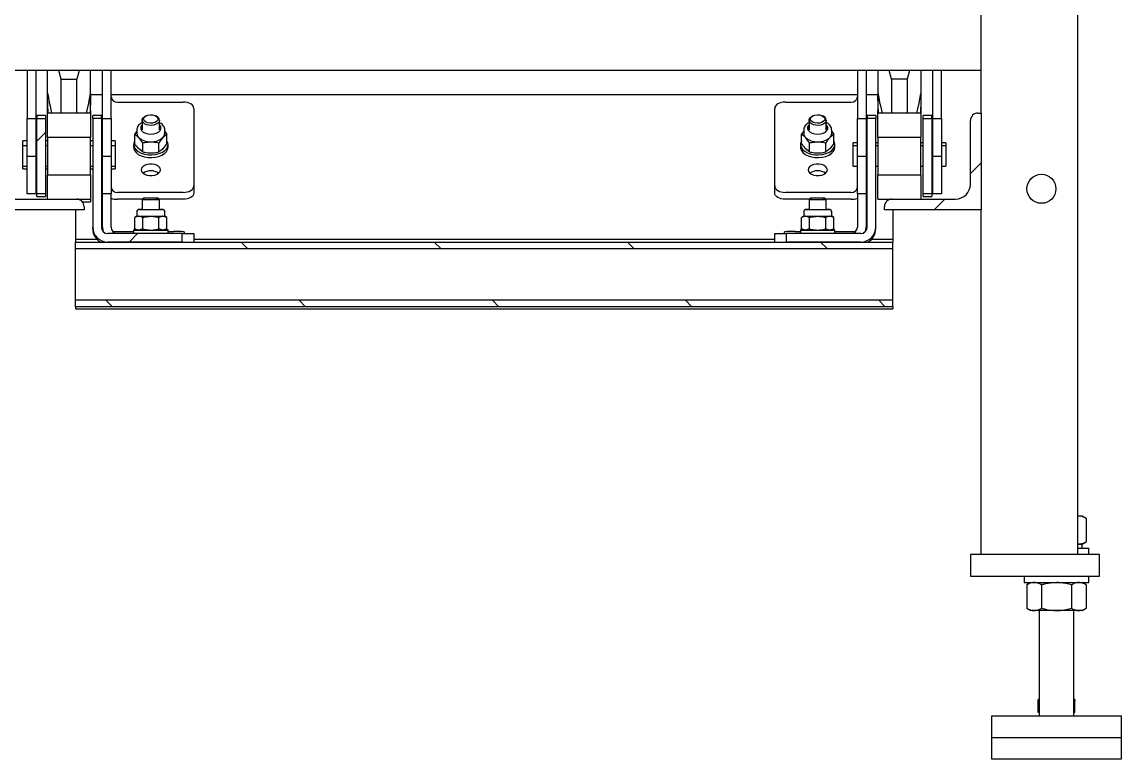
# Model space of a CAD drawing. Header units: millimetres. Extents: x 0 to 11880, y 0 to 8400.
# Drawn here: x 3157 to 3668, y 4853 to 5195 of the extents above; entities that cross this region are included whole.
import ezdxf

# ---------------------------------------------------------------- set-up
doc = ezdxf.new("R2010")
doc.units = ezdxf.units.MM
doc.header["$LTSCALE"] = 20

msp = doc.modelspace()

# ---------------------------------------------------------------- hatches: boundary and pattern name
at = {"linetype": 'Continuous', "lineweight": 18}
h = msp.add_hatch(dxfattribs=at)
h.set_pattern_fill('ANSI31', scale=20, style=0)
edge = h.paths.add_edge_path(flags=0)
edge.add_line((3141.02, 5107.75), (3186.02, 5107.75))
edge.add_line((3186.02, 5107.75), (3186.02, 5109.25))
edge.add_arc((3182.52, 5109.25), 3.5, 0, 90)
edge.add_line((3182.52, 5112.75), (3153.02, 5112.75))
edge.add_arc((3153.02, 5119.75), 7, 180, 270, ccw=False)
edge.add_line((3146.02, 5119.75), (3146.02, 5149.25))
edge.add_arc((3142.52, 5149.25), 3.5, 0, 90)
edge.add_line((3142.52, 5152.75), (3141.02, 5152.75))
edge.add_line((3141.02, 5152.75), (3141.02, 5107.75))
h = msp.add_hatch(dxfattribs=at)
h.set_pattern_fill('ANSI31', scale=20, style=0)
h.paths.add_polyline_path([(3164.02, 5150.24), (3164.02, 5115.24), (3168.02, 5115.24), (3168.02, 5150.24)], flags=0)
h = msp.add_hatch(dxfattribs=at)
h.set_pattern_fill('ANSI31', scale=20, style=0)
edge = h.paths.add_edge_path(flags=0)
edge.add_line((3194.02, 5099.74), (3194.02, 5150.24))
edge.add_line((3194.02, 5150.24), (3190.02, 5150.24))
edge.add_line((3190.02, 5150.24), (3190.02, 5099.74))
edge.add_arc((3197.02, 5099.74), 7, 180, 270)
edge.add_line((3197.02, 5092.74), (3231.63, 5092.74))
edge.add_line((3231.63, 5092.74), (3231.63, 5096.74))
edge.add_line((3231.63, 5096.74), (3197.02, 5096.74))
edge.add_arc((3197.02, 5099.74), 3, 180, 270, ccw=False)
h = msp.add_hatch(dxfattribs=at)
h.set_pattern_fill('ANSI31', scale=20, style=0)
edge = h.paths.add_edge_path(flags=0)
edge.add_line((3554.02, 5099.74), (3554.02, 5150.24))
edge.add_line((3554.02, 5150.24), (3550.02, 5150.24))
edge.add_line((3550.02, 5150.24), (3550.02, 5099.74))
edge.add_arc((3547.02, 5099.74), 3, 270, 360, ccw=False)
edge.add_line((3547.02, 5096.74), (3512.4, 5096.74))
edge.add_line((3512.4, 5096.74), (3512.4, 5092.74))
edge.add_line((3512.4, 5092.74), (3547.02, 5092.74))
edge.add_arc((3547.02, 5099.74), 7, 270, 360)
h = msp.add_hatch(dxfattribs=at)
h.set_pattern_fill('ANSI31', scale=20, style=0)
edge = h.paths.add_edge_path(flags=0)
edge.add_line((3603.02, 5107.75), (3603.02, 5152.75))
edge.add_line((3603.02, 5152.75), (3601.52, 5152.75))
edge.add_arc((3601.52, 5149.25), 3.5, 90, 180)
edge.add_line((3598.02, 5149.25), (3598.02, 5119.75))
edge.add_arc((3591.02, 5119.75), 7, 270, 360, ccw=False)
edge.add_line((3591.02, 5112.75), (3561.52, 5112.75))
edge.add_arc((3561.52, 5109.25), 3.5, 90, 180)
edge.add_line((3558.02, 5109.25), (3558.02, 5107.75))
edge.add_line((3558.02, 5107.75), (3603.02, 5107.75))
h = msp.add_hatch(dxfattribs=at)
h.set_pattern_fill('ANSI31', scale=20, style=0)
h.paths.add_polyline_path([(3580.02, 5115.24), (3580.02, 5150.24), (3576.02, 5150.24), (3576.02, 5115.24)], flags=0)
h = msp.add_hatch(dxfattribs=at)
h.set_pattern_fill('ANSI31', scale=20, style=0)
h.paths.add_polyline_path([(3169.02, 5123.93), (3189.02, 5123.93), (3189.02, 5141.54), (3169.02, 5141.54)], flags=0)
h = msp.add_hatch(dxfattribs=at)
h.set_pattern_fill('ANSI31', scale=20, style=0)
h.paths.add_polyline_path([(3575.02, 5141.54), (3555.02, 5141.54), (3555.02, 5123.94), (3575.02, 5123.94)], flags=0)
h = msp.add_hatch(dxfattribs=at)
h.set_pattern_fill('ANSI31', scale=20, angle=90, style=0)
h.paths.add_polyline_path([(3182.02, 5089.74), (3562.02, 5089.74), (3562.02, 5092.74), (3182.02, 5092.74)], flags=0)
h = msp.add_hatch(dxfattribs=at)
h.set_pattern_fill('ANSI31', scale=20, angle=90, style=0)
h.paths.add_polyline_path([(3182.02, 5062.74), (3562.02, 5062.74), (3562.02, 5065.74), (3182.02, 5065.74)], flags=0)

# ---------------------------------------------------------------- linework, layer by layer
at = {"color": 7, "linetype": 'Continuous', "lineweight": 25}
for p, q in [((3603.02, 5152.75), (3603.02, 5382.53)), ((3648.02, 4947.53), (3648.02, 5273.13)), ((3603.02, 5172.53), (3141.02, 5172.53)), ((3159.52, 5172.53), (3159.52, 5150.24)), ((3163.52, 5172.53), (3163.52, 5150.24)), ((3169.02, 5160.81), (3169.02, 5172.53)), ((3175.37, 5168.45), (3174.29, 5172.53)), ((3183.75, 5172.53), (3182.67, 5168.45)), ((3189.02, 5160.81), (3189.02, 5172.53)), ((3194.52, 5150.24), (3194.52, 5172.53)), ((3198.52, 5150.24), (3198.52, 5172.53)), ((3545.52, 5172.53), (3545.52, 5150.24)), ((3549.52, 5172.53), (3549.52, 5150.24)), ((3555.02, 5172.53), (3555.02, 5160.81)), ((3561.37, 5168.45), (3560.29, 5172.53)), ((3569.75, 5172.53), (3568.67, 5168.45)), ((3575.02, 5172.53), (3575.02, 5160.81)), ((3580.52, 5150.24), (3580.52, 5172.53)), ((3584.52, 5150.24), (3584.52, 5172.53)), ((3175.37, 5168.45), (3182.67, 5168.45)), ((3175.37, 5152.74), (3175.37, 5168.45)), ((3182.67, 5152.74), (3182.67, 5168.45)), ((3561.37, 5168.45), (3561.37, 5152.74)), ((3568.67, 5168.45), (3561.37, 5168.45)), ((3568.67, 5168.45), (3568.67, 5152.74)), ((3169.02, 5153.74), (3169.02, 5160.81)), ((3194.52, 5161.25), (3189.02, 5161.25)), ((3189.02, 5153.74), (3189.02, 5160.81)), ((3545.52, 5161.25), (3198.52, 5161.25)), ((3555.02, 5161.25), (3549.52, 5161.25)), ((3555.02, 5160.81), (3555.02, 5153.74)), ((3575.02, 5160.81), (3575.02, 5153.74)), ((3170.01, 5156.65), (3170.92, 5152.74)), ((3187.11, 5152.74), (3188.03, 5156.65)), ((3201.52, 5157.85), (3232.02, 5157.85)), ((3512.02, 5157.85), (3542.52, 5157.85)), ((3556.01, 5156.65), (3556.92, 5152.74)), ((3573.11, 5152.74), (3574.03, 5156.65)), ((3159.52, 5150.24), (3163.52, 5150.24)), ((3159.52, 5132.74), (3159.52, 5150.24)), ((3163.52, 5150.24), (3163.52, 5132.74)), ((3168.02, 5151.56), (3164.02, 5151.56)), ((3164.02, 5151.56), (3164.02, 5150.24)), ((3164.02, 5151.56), (3164.02, 5151.56)), ((3164.02, 5115.24), (3164.02, 5150.24)), ((3164.02, 5150.24), (3168.02, 5150.24)), ((3168.02, 5151.56), (3168.02, 5150.24)), ((3168.02, 5151.56), (3168.02, 5151.56)), ((3168.02, 5150.24), (3168.02, 5115.24)), ((3169.02, 5153.74), (3169.06, 5152.74)), ((3169.02, 5152.74), (3169.02, 5153.74)), ((3189.02, 5152.74), (3169.02, 5152.74)), ((3169.02, 5141.54), (3169.02, 5152.74)), ((3188.98, 5152.74), (3189.02, 5153.74)), ((3189.02, 5153.74), (3189.02, 5152.74)), ((3189.02, 5152.74), (3189.02, 5141.54)), ((3194.02, 5151.56), (3190.02, 5151.56)), ((3190.02, 5150.24), (3190.02, 5151.56)), ((3190.02, 5151.56), (3190.02, 5151.56)), ((3194.02, 5150.24), (3190.02, 5150.24)), ((3190.02, 5150.24), (3190.02, 5099.74)), ((3194.02, 5150.24), (3194.02, 5151.56)), ((3194.02, 5151.56), (3194.02, 5151.56)), ((3194.02, 5150.24), (3194.02, 5099.74)), ((3194.52, 5150.24), (3198.52, 5150.24)), ((3194.52, 5132.74), (3194.52, 5150.24)), ((3198.52, 5150.24), (3198.52, 5132.74)), ((3214.83, 5151.45), (3214.38, 5151.21)), ((3219.66, 5151.21), (3219.21, 5151.45)), ((3237.02, 5154.85), (3237.02, 5118.84)), ((3507.02, 5118.84), (3507.02, 5154.85)), ((3524.83, 5151.45), (3524.38, 5151.21)), ((3529.66, 5151.21), (3529.21, 5151.45)), ((3545.52, 5132.74), (3545.52, 5150.24)), ((3545.52, 5150.24), (3549.52, 5150.24)), ((3549.52, 5150.24), (3549.52, 5132.74)), ((3554.02, 5151.56), (3550.02, 5151.56)), ((3550.02, 5151.56), (3550.02, 5150.24)), ((3550.02, 5151.56), (3550.02, 5151.56)), ((3554.02, 5150.24), (3550.02, 5150.24)), ((3550.02, 5099.74), (3550.02, 5150.24)), ((3554.02, 5151.56), (3554.02, 5150.24)), ((3554.02, 5151.56), (3554.02, 5151.56)), ((3554.02, 5099.74), (3554.02, 5150.24)), ((3555.02, 5153.74), (3555.06, 5152.74)), ((3555.02, 5152.74), (3555.02, 5153.74)), ((3575.02, 5152.74), (3555.02, 5152.74)), ((3555.02, 5141.54), (3555.02, 5152.74)), ((3574.98, 5152.74), (3575.02, 5153.74)), ((3575.02, 5153.74), (3575.02, 5152.74)), ((3575.02, 5152.74), (3575.02, 5141.54)), ((3580.02, 5151.56), (3576.02, 5151.56)), ((3576.02, 5150.24), (3576.02, 5151.56)), ((3576.02, 5151.56), (3576.02, 5151.56)), ((3576.02, 5150.24), (3580.02, 5150.24)), ((3576.02, 5115.24), (3576.02, 5150.24)), ((3580.02, 5150.24), (3580.02, 5151.56)), ((3580.02, 5151.56), (3580.02, 5151.56)), ((3580.02, 5150.24), (3580.02, 5115.24)), ((3580.52, 5150.24), (3584.52, 5150.24)), ((3580.52, 5132.74), (3580.52, 5150.24)), ((3584.52, 5150.24), (3584.52, 5132.74)), ((3601.52, 5152.75), (3603.02, 5152.75)), ((3603.02, 5152.75), (3603.02, 5107.75)), ((3210.52, 5144.91), (3210.52, 5143.27)), ((3213.02, 5148.58), (3212.76, 5148.21)), ((3213.02, 5149.41), (3213.02, 5144.91)), ((3221.02, 5144.91), (3221.02, 5149.41)), ((3221.28, 5148.21), (3221.02, 5148.58)), ((3223.52, 5143.27), (3223.52, 5144.91)), ((3520.52, 5144.91), (3520.52, 5143.27)), ((3523.02, 5148.58), (3522.74, 5148.19)), ((3523.02, 5149.41), (3523.02, 5144.91)), ((3531.02, 5144.91), (3531.02, 5149.41)), ((3531.3, 5148.19), (3531.02, 5148.58)), ((3533.52, 5143.27), (3533.52, 5144.91)), ((3598.02, 5119.75), (3598.02, 5149.25)), ((3159.52, 5139.9), (3157.52, 5139.9)), ((3157.52, 5137.49), (3157.52, 5139.9)), ((3164.02, 5139.9), (3163.52, 5139.9)), ((3169.02, 5139.9), (3168.02, 5139.9)), ((3169.02, 5141.54), (3169.02, 5123.93)), ((3169.02, 5141.54), (3189.02, 5141.54)), ((3189.02, 5123.93), (3189.02, 5141.54)), ((3190.02, 5139.9), (3189.02, 5139.9)), ((3194.52, 5139.9), (3194.02, 5139.9)), ((3200.52, 5139.9), (3198.52, 5139.9)), ((3200.52, 5139.9), (3200.52, 5138.95)), ((3209.51, 5142.81), (3210.52, 5144.1)), ((3209.51, 5138.59), (3209.51, 5142.81)), ((3213.27, 5138.91), (3211.39, 5141.32)), ((3224.52, 5142.81), (3222.65, 5141.32)), ((3223.52, 5144.12), (3224.52, 5142.81)), ((3224.52, 5138.59), (3224.52, 5142.81)), ((3519.51, 5142.81), (3520.52, 5144.1)), ((3519.51, 5138.59), (3519.51, 5142.81)), ((3523.27, 5138.91), (3521.39, 5141.32)), ((3534.52, 5142.81), (3532.65, 5141.32)), ((3533.52, 5144.12), (3534.52, 5142.81)), ((3534.52, 5138.59), (3534.52, 5142.81)), ((3555.02, 5141.54), (3575.02, 5141.54)), ((3555.02, 5141.54), (3555.02, 5123.94)), ((3575.02, 5123.94), (3575.02, 5141.54)), ((3159.52, 5137.49), (3157.52, 5137.49)), ((3157.52, 5127.99), (3157.52, 5137.49)), ((3164.02, 5137.49), (3163.52, 5137.49)), ((3169.02, 5137.49), (3168.02, 5137.49)), ((3190.02, 5137.49), (3189.02, 5137.49)), ((3194.52, 5137.49), (3194.02, 5137.49)), ((3200.52, 5137.49), (3198.52, 5137.49)), ((3200.52, 5138.95), (3200.52, 5137.49)), ((3200.52, 5137.49), (3200.52, 5127.99)), ((3209.02, 5138.12), (3209.02, 5136.84)), ((3213.27, 5134.69), (3211.39, 5136.17)), ((3213.27, 5134.69), (3213.27, 5138.91)), ((3220.77, 5134.69), (3220.77, 5138.91)), ((3224.52, 5138.59), (3222.65, 5136.17)), ((3225.02, 5136.84), (3225.02, 5138.12)), ((3519.02, 5138.12), (3519.02, 5136.84)), ((3523.27, 5134.69), (3521.39, 5136.17)), ((3523.27, 5134.69), (3523.27, 5138.91)), ((3530.77, 5134.69), (3530.77, 5138.91)), ((3534.52, 5138.59), (3532.65, 5136.17)), ((3535.02, 5136.84), (3535.02, 5138.12)), ((3545.52, 5138.85), (3543.52, 5138.85)), ((3543.52, 5138.84), (3543.52, 5138.85)), ((3543.52, 5137.49), (3543.52, 5138.84)), ((3545.52, 5137.49), (3543.52, 5137.49)), ((3543.52, 5127.99), (3543.52, 5137.49)), ((3550.02, 5138.85), (3549.52, 5138.85)), ((3550.02, 5137.49), (3549.52, 5137.49)), ((3555.02, 5138.85), (3554.02, 5138.85)), ((3555.02, 5137.49), (3554.02, 5137.49)), ((3576.02, 5138.85), (3575.02, 5138.85)), ((3576.02, 5137.49), (3575.02, 5137.49)), ((3580.52, 5138.85), (3580.02, 5138.85)), ((3580.52, 5137.49), (3580.02, 5137.49)), ((3586.52, 5138.85), (3584.52, 5138.85)), ((3586.52, 5137.49), (3584.52, 5137.49)), ((3586.52, 5138.85), (3586.52, 5137.49)), ((3586.52, 5137.49), (3586.52, 5127.99)), ((3159.52, 5115.24), (3159.52, 5132.74)), ((3159.52, 5132.74), (3163.52, 5132.74)), ((3163.52, 5132.74), (3163.52, 5115.24)), ((3194.52, 5132.74), (3198.52, 5132.74)), ((3194.52, 5115.24), (3194.52, 5132.74)), ((3198.52, 5132.74), (3198.52, 5115.24)), ((3545.52, 5132.74), (3549.52, 5132.74)), ((3545.52, 5115.24), (3545.52, 5132.74)), ((3549.52, 5132.74), (3549.52, 5115.24)), ((3580.52, 5132.74), (3584.52, 5132.74)), ((3580.52, 5115.24), (3580.52, 5132.74)), ((3584.52, 5132.74), (3584.52, 5115.24)), ((3157.52, 5127.99), (3159.52, 5127.99)), ((3157.52, 5126.74), (3157.52, 5127.99)), ((3157.52, 5126.74), (3159.52, 5126.74)), ((3163.52, 5127.99), (3164.02, 5127.99)), ((3163.52, 5126.74), (3164.02, 5126.74)), ((3168.02, 5127.99), (3169.02, 5127.99)), ((3168.02, 5126.74), (3169.02, 5126.74)), ((3189.02, 5127.99), (3190.02, 5127.99)), ((3189.02, 5126.74), (3190.02, 5126.74)), ((3194.02, 5127.99), (3194.52, 5127.99)), ((3194.02, 5126.74), (3194.52, 5126.74)), ((3198.52, 5127.99), (3200.52, 5127.99)), ((3198.52, 5126.74), (3200.52, 5126.74)), ((3200.52, 5127.99), (3200.52, 5126.74)), ((3543.52, 5127.99), (3545.52, 5127.99)), ((3549.52, 5127.99), (3550.02, 5127.99)), ((3554.02, 5127.99), (3555.02, 5127.99)), ((3575.02, 5127.99), (3576.02, 5127.99)), ((3580.02, 5127.99), (3580.52, 5127.99)), ((3584.52, 5127.99), (3586.52, 5127.99)), ((3189.02, 5123.93), (3169.02, 5123.93)), ((3169.02, 5112.75), (3169.02, 5123.93)), ((3189.02, 5123.93), (3189.02, 5112.74)), ((3555.02, 5112.74), (3555.02, 5123.94)), ((3575.02, 5123.94), (3555.02, 5123.94)), ((3575.02, 5123.94), (3575.02, 5112.75)), ((3163.52, 5115.24), (3159.52, 5115.24)), ((3168.02, 5115.24), (3164.02, 5115.24)), ((3164.02, 5114.02), (3164.02, 5115.24)), ((3168.02, 5115.24), (3168.02, 5114.02)), ((3198.52, 5115.24), (3194.52, 5115.24)), ((3194.52, 5099.74), (3194.52, 5115.24)), ((3198.52, 5099.74), (3198.52, 5115.24)), ((3232.02, 5115.84), (3201.52, 5115.84)), ((3237.02, 5118.84), (3237.02, 5115.64)), ((3507.02, 5115.64), (3507.02, 5118.84)), ((3542.52, 5115.84), (3512.02, 5115.84)), ((3549.52, 5115.24), (3545.52, 5115.24)), ((3545.52, 5115.24), (3545.52, 5099.74)), ((3549.52, 5115.24), (3549.52, 5099.74)), ((3580.02, 5115.24), (3576.02, 5115.24)), ((3576.02, 5114.02), (3576.02, 5115.24)), ((3580.02, 5115.24), (3580.02, 5114.02)), ((3584.52, 5115.24), (3580.52, 5115.24)), ((3153.02, 5112.75), (3182.52, 5112.75)), ((3164.02, 5114.02), (3168.02, 5114.02)), ((3182.78, 5112.74), (3189.02, 5112.74)), ((3185.21, 5111.49), (3189.02, 5111.49)), ((3186.02, 5109.25), (3186.02, 5107.75)), ((3189.02, 5112.74), (3189.02, 5111.49)), ((3213.15, 5112.64), (3201.52, 5112.64)), ((3213.71, 5113.2), (3213.02, 5112.51)), ((3213.71, 5113.14), (3213.02, 5112.45)), ((3213.02, 5112.51), (3213.02, 5112.45)), ((3213.02, 5112.45), (3213.02, 5107.84)), ((3221.02, 5112.45), (3213.02, 5112.45)), ((3220.33, 5113.14), (3213.71, 5113.14)), ((3221.02, 5112.51), (3220.33, 5113.2)), ((3221.02, 5112.45), (3220.33, 5113.14)), ((3232.02, 5112.64), (3220.89, 5112.64)), ((3221.02, 5112.51), (3220.97, 5112.49)), ((3221.02, 5112.45), (3221.02, 5112.51)), ((3221.02, 5112.51), (3221.02, 5112.51)), ((3221.02, 5107.84), (3221.02, 5112.45)), ((3523.15, 5112.64), (3512.02, 5112.64)), ((3523.71, 5113.2), (3523.02, 5112.51)), ((3523.71, 5113.14), (3523.02, 5112.45)), ((3523.02, 5112.51), (3523.02, 5112.45)), ((3523.02, 5112.45), (3523.02, 5107.84)), ((3531.02, 5112.45), (3523.02, 5112.45)), ((3530.33, 5113.14), (3523.71, 5113.14)), ((3531.02, 5112.51), (3530.33, 5113.2)), ((3531.02, 5112.45), (3530.33, 5113.14)), ((3542.52, 5112.64), (3530.89, 5112.64)), ((3531.02, 5112.51), (3530.97, 5112.49)), ((3531.02, 5112.45), (3531.02, 5112.51)), ((3531.02, 5112.51), (3531.02, 5112.51)), ((3531.02, 5107.84), (3531.02, 5112.45)), ((3555.02, 5112.74), (3561.25, 5112.74)), ((3558.02, 5107.75), (3558.02, 5109.25)), ((3561.52, 5112.75), (3591.02, 5112.75)), ((3576.02, 5114.02), (3580.02, 5114.02)), ((3186.02, 5107.75), (3141.02, 5107.75)), ((3182.02, 5107.75), (3182.02, 5107.24)), ((3182.02, 5107.24), (3182.02, 5098.84)), ((3210.52, 5104.78), (3209.51, 5104.2)), ((3209.51, 5098.92), (3209.51, 5104.2)), ((3210.52, 5104.84), (3209.68, 5104.36)), ((3210.52, 5106.88), (3210.52, 5106.82)), ((3210.52, 5106.82), (3210.52, 5104.78)), ((3210.52, 5104.78), (3211.39, 5104.78)), ((3211.39, 5104.78), (3217.02, 5104.78)), ((3213.27, 5104.2), (3211.39, 5104.78)), ((3211.54, 5107.84), (3217.02, 5107.84)), ((3213.27, 5098.92), (3213.27, 5104.2)), ((3217.02, 5107.84), (3222.5, 5107.84)), ((3217.02, 5104.78), (3222.65, 5104.78)), ((3220.77, 5098.92), (3220.77, 5104.2)), ((3222.65, 5104.78), (3223.52, 5104.78)), ((3224.52, 5104.2), (3222.65, 5104.78)), ((3223.52, 5106.82), (3223.52, 5106.88)), ((3223.52, 5104.78), (3223.52, 5106.82)), ((3224.36, 5104.36), (3223.52, 5104.84)), ((3224.52, 5104.2), (3223.52, 5104.78)), ((3224.52, 5098.92), (3224.52, 5104.2)), ((3520.52, 5104.78), (3519.51, 5104.2)), ((3519.51, 5098.92), (3519.51, 5104.2)), ((3520.52, 5104.84), (3519.68, 5104.36)), ((3520.52, 5106.88), (3520.52, 5106.82)), ((3520.52, 5106.82), (3520.52, 5104.78)), ((3520.52, 5104.78), (3521.39, 5104.78)), ((3521.39, 5104.78), (3527.02, 5104.78)), ((3523.27, 5104.2), (3521.39, 5104.78)), ((3521.54, 5107.84), (3527.02, 5107.84)), ((3523.27, 5098.92), (3523.27, 5104.2)), ((3527.02, 5107.84), (3532.5, 5107.84)), ((3527.02, 5104.78), (3532.65, 5104.78)), ((3530.77, 5098.92), (3530.77, 5104.2)), ((3532.65, 5104.78), (3533.52, 5104.78)), ((3534.52, 5104.2), (3532.65, 5104.78)), ((3533.52, 5106.82), (3533.52, 5106.88)), ((3533.52, 5104.78), (3533.52, 5106.82)), ((3534.36, 5104.36), (3533.52, 5104.84)), ((3534.52, 5104.2), (3533.52, 5104.78)), ((3534.52, 5098.92), (3534.52, 5104.2)), ((3603.02, 5107.75), (3558.02, 5107.75)), ((3562.02, 5107.75), (3562.02, 5107.24)), ((3562.02, 5107.24), (3562.02, 5098.84)), ((3603.02, 4947.53), (3603.02, 5107.75)), ((3182.02, 5098.84), (3182.02, 5093.94)), ((3190.02, 5098.9), (3190.02, 5099.74)), ((3209.51, 5098.92), (3210.52, 5098.34)), ((3213.27, 5098.92), (3211.39, 5098.34)), ((3224.52, 5098.92), (3222.65, 5098.34)), ((3223.52, 5098.34), (3224.52, 5098.92)), ((3519.51, 5098.92), (3520.52, 5098.34)), ((3523.27, 5098.92), (3521.39, 5098.34)), ((3534.52, 5098.92), (3532.65, 5098.34)), ((3533.52, 5098.34), (3534.52, 5098.92)), ((3562.02, 5098.84), (3562.02, 5093.94)), ((3192.09, 5093.94), (3182.02, 5093.94)), ((3182.02, 5093.94), (3182.02, 5093.93)), ((3182.02, 5093.93), (3182.02, 5092.74)), ((3231.63, 5096.74), (3197.02, 5096.74)), ((3199.32, 5097.7), (3209.02, 5097.7)), ((3209.02, 5098.4), (3209.02, 5098.34)), ((3209.02, 5098.34), (3209.02, 5096.74)), ((3209.02, 5098.34), (3225.02, 5098.34)), ((3225.02, 5098.34), (3225.02, 5098.4)), ((3225.02, 5096.74), (3225.02, 5098.34)), ((3225.02, 5097.7), (3227.52, 5097.7)), ((3231.63, 5092.74), (3231.63, 5096.74)), ((3232.02, 5096.74), (3231.63, 5096.74)), ((3232.02, 5096.74), (3237.02, 5096.74)), ((3232.52, 5097.57), (3232.52, 5096.74)), ((3237.02, 5096.74), (3237.02, 5092.74)), ((3507.02, 5093.94), (3237.02, 5093.94)), ((3507.02, 5092.74), (3507.02, 5096.74)), ((3507.02, 5096.74), (3512.02, 5096.74)), ((3511.52, 5096.74), (3511.52, 5097.57)), ((3512.4, 5096.74), (3512.02, 5096.74)), ((3512.4, 5096.74), (3512.4, 5092.74)), ((3547.02, 5096.74), (3512.4, 5096.74)), ((3516.52, 5097.7), (3519.02, 5097.7)), ((3519.02, 5098.4), (3519.02, 5098.34)), ((3519.02, 5098.34), (3519.02, 5096.74)), ((3519.02, 5098.34), (3535.02, 5098.34)), ((3535.02, 5098.34), (3535.02, 5098.4)), ((3535.02, 5096.74), (3535.02, 5098.34)), ((3535.02, 5097.7), (3544.72, 5097.7)), ((3562.02, 5093.94), (3551.95, 5093.94)), ((3562.02, 5093.94), (3562.02, 5093.93)), ((3562.02, 5093.93), (3562.02, 5092.74)), ((3182.02, 5089.74), (3182.02, 5092.74)), ((3182.02, 5092.74), (3562.02, 5092.74)), ((3182.02, 5089.74), (3562.02, 5089.74)), ((3182.02, 5086.74), (3182.02, 5089.74)), ((3231.63, 5092.74), (3197.02, 5092.74)), ((3547.02, 5092.74), (3512.4, 5092.74)), ((3562.02, 5089.74), (3562.02, 5092.74)), ((3562.02, 5086.74), (3562.02, 5089.74)), ((3182.02, 5068.74), (3182.02, 5086.74)), ((3562.02, 5068.74), (3562.02, 5086.74)), ((3182.02, 5065.74), (3182.02, 5068.74)), ((3562.02, 5065.74), (3562.02, 5068.74)), ((3182.02, 5062.74), (3182.02, 5065.74)), ((3562.02, 5065.74), (3182.02, 5065.74)), ((3562.02, 5062.74), (3562.02, 5065.74)), ((3562.02, 5062.74), (3182.02, 5062.74)), ((3182.02, 5062.74), (3182.02, 5061.68)), ((3182.02, 5061.68), (3562.02, 5061.68)), ((3562.02, 5062.74), (3562.02, 5061.68)), ((3648.41, 4965.43), (3648.02, 4965.43)), ((3650.02, 4965.43), (3648.41, 4965.43)), ((3651.88, 4964.36), (3650.02, 4965.43)), ((3651.88, 4964.36), (3651.88, 4953.5)), ((3648.02, 4952.49), (3648.41, 4952.43)), ((3648.41, 4952.43), (3648.02, 4952.43)), ((3648.02, 4952.43), (3650.02, 4952.43)), ((3650.02, 4952.43), (3648.41, 4952.43)), ((3650.02, 4952.43), (3651.88, 4953.5)), ((3650.02, 4950.53), (3650.02, 4952.43)), ((3598.02, 4947.53), (3598.02, 4937.53)), ((3658.02, 4947.53), (3598.02, 4947.53)), ((3648.02, 4950.53), (3653.02, 4950.53)), ((3653.02, 4947.53), (3653.02, 4950.53)), ((3658.02, 4937.53), (3658.02, 4947.53)), ((3598.02, 4937.53), (3658.02, 4937.53)), ((3623.02, 4937.53), (3623.02, 4934.53)), ((3653.02, 4934.53), (3653.02, 4937.53)), ((3623.02, 4934.53), (3653.02, 4934.53)), ((3626.02, 4934.53), (3624.16, 4933.46)), ((3624.16, 4933.46), (3624.16, 4922.6)), ((3631.09, 4933.46), (3631.09, 4922.6)), ((3644.95, 4933.46), (3644.95, 4922.6)), ((3651.88, 4933.46), (3650.02, 4934.53)), ((3651.88, 4933.46), (3651.88, 4922.6)), ((3624.16, 4922.6), (3626.02, 4921.53)), ((3627.63, 4921.53), (3626.02, 4921.53)), ((3638.02, 4921.53), (3627.63, 4921.53)), ((3630.02, 4921.53), (3630.02, 4872.53)), ((3648.41, 4921.53), (3638.02, 4921.53)), ((3646.02, 4872.53), (3646.02, 4921.53)), ((3650.02, 4921.53), (3648.41, 4921.53)), ((3650.02, 4921.53), (3651.88, 4922.6)), ((3629.79, 4880.33), (3629.52, 4880.17)), ((3630.02, 4879.55), (3629.52, 4879.41)), ((3629.52, 4874.08), (3629.52, 4879.41)), ((3630.02, 4880.33), (3629.79, 4880.33)), ((3646.25, 4880.33), (3646.02, 4880.33)), ((3646.52, 4879.41), (3646.02, 4879.54)), ((3646.52, 4880.17), (3646.25, 4880.33)), ((3646.52, 4874.08), (3646.52, 4879.41)), ((3630.02, 4874.08), (3629.52, 4874.08)), ((3646.52, 4874.08), (3646.02, 4874.08)), ((3608.02, 4862.53), (3608.02, 4872.53)), ((3608.02, 4872.53), (3638.02, 4872.53)), ((3638.02, 4872.53), (3668.02, 4872.53)), ((3668.02, 4872.53), (3668.02, 4862.53)), ((3608.02, 4852.53), (3608.02, 4862.53)), ((3608.02, 4862.53), (3668.02, 4862.53)), ((3668.02, 4862.53), (3668.02, 4852.53)), ((3668.02, 4852.53), (3608.02, 4852.53))]:
    msp.add_line(p, q, dxfattribs=at)
at = {"color": 7, "linetype": 'Continuous', "lineweight": 25, "flags": 128}
for points in [[(3237.02, 5154.85), (3236.92, 5155.43), (3236.64, 5155.99), (3236.18, 5156.51), (3235.55, 5156.97), (3234.8, 5157.34), (3233.93, 5157.62), (3232.99, 5157.79), (3232.02, 5157.85)], [(3512.02, 5157.85), (3511.04, 5157.79), (3510.11, 5157.62), (3509.24, 5157.34), (3508.48, 5156.97), (3507.86, 5156.52), (3507.4, 5156), (3507.12, 5155.43), (3507.02, 5154.85)], [(3221.02, 5149.41), (3220.84, 5148.7), (3220.32, 5148.06), (3219.51, 5147.53), (3218.48, 5147.17), (3217.32, 5147.01), (3216.13, 5147.07), (3215.02, 5147.33), (3214.09, 5147.78), (3213.42, 5148.37), (3213.06, 5149.05), (3213.06, 5149.77), (3213.42, 5150.45), (3214.09, 5151.04), (3214.38, 5151.21)], [(3220.33, 5149.96), (3220.15, 5149.32), (3219.63, 5148.74), (3218.83, 5148.3), (3217.83, 5148.04), (3216.75, 5147.98), (3215.69, 5148.14), (3214.78, 5148.5), (3214.11, 5149.02), (3213.75, 5149.63), (3213.75, 5150.29), (3214.11, 5150.91), (3214.78, 5151.42), (3215.69, 5151.78), (3216.75, 5151.94), (3217.83, 5151.89), (3218.83, 5151.62), (3219.63, 5151.18), (3220.15, 5150.61), (3220.33, 5149.96)], [(3531.02, 5149.41), (3530.84, 5148.7), (3530.32, 5148.06), (3529.51, 5147.53), (3528.48, 5147.17), (3527.32, 5147.01), (3526.13, 5147.07), (3525.02, 5147.33), (3524.09, 5147.78), (3523.42, 5148.37), (3523.06, 5149.05), (3523.06, 5149.77), (3523.42, 5150.45), (3524.09, 5151.04), (3524.38, 5151.21)], [(3530.33, 5149.96), (3530.15, 5149.32), (3529.63, 5148.74), (3528.83, 5148.3), (3527.83, 5148.04), (3526.75, 5147.98), (3525.69, 5148.14), (3524.78, 5148.5), (3524.11, 5149.02), (3523.75, 5149.63), (3523.75, 5150.29), (3524.11, 5150.91), (3524.78, 5151.42), (3525.69, 5151.78), (3526.75, 5151.94), (3527.83, 5151.89), (3528.83, 5151.62), (3529.63, 5151.18), (3530.15, 5150.61), (3530.33, 5149.96)], [(3213.02, 5147.22), (3212.73, 5146.9), (3212.35, 5146.12), (3212.35, 5145.32), (3212.73, 5144.55), (3213.46, 5143.87), (3214.47, 5143.34), (3215.69, 5143.01), (3217.02, 5142.89)], [(3213.02, 5146.4), (3212.73, 5146.08), (3212.35, 5145.31)], [(3217.02, 5142.89), (3218.35, 5143.01), (3219.57, 5143.34), (3220.58, 5143.87), (3221.31, 5144.55), (3221.69, 5145.32), (3221.69, 5146.12), (3221.31, 5146.9), (3221.02, 5147.22)], [(3221.68, 5145.31), (3221.31, 5146.08), (3221.02, 5146.4)], [(3523.02, 5147.22), (3522.73, 5146.9), (3522.35, 5146.12), (3522.35, 5145.32), (3522.73, 5144.55), (3523.46, 5143.87), (3524.47, 5143.34), (3525.69, 5143.01), (3527.02, 5142.89)], [(3523.02, 5146.4), (3522.73, 5146.08), (3522.35, 5145.31)], [(3527.02, 5142.89), (3528.35, 5143.01), (3529.57, 5143.34), (3530.58, 5143.87), (3531.31, 5144.55), (3531.69, 5145.32), (3531.69, 5146.12), (3531.31, 5146.9), (3531.02, 5147.22)], [(3531.68, 5145.31), (3531.31, 5146.08), (3531.02, 5146.4)], [(3209.51, 5139.78), (3209.44, 5139.66), (3209.07, 5138.64), (3209.07, 5137.6), (3209.44, 5136.59), (3210.16, 5135.65), (3211.21, 5134.82), (3212.53, 5134.15), (3214.06, 5133.66), (3215.72, 5133.38), (3217.45, 5133.33), (3219.16, 5133.5), (3220.77, 5133.88), (3222.2, 5134.46), (3223.39, 5135.22), (3224.28, 5136.11), (3224.83, 5137.09), (3225.02, 5138.12), (3225.02, 5138.12)], [(3225.02, 5138.12), (3224.83, 5139.16), (3224.52, 5139.78)], [(3519.51, 5139.78), (3519.44, 5139.66), (3519.07, 5138.64), (3519.07, 5137.6), (3519.44, 5136.59), (3520.16, 5135.65), (3521.21, 5134.82), (3522.53, 5134.15), (3524.06, 5133.66), (3525.72, 5133.38), (3527.45, 5133.33), (3529.16, 5133.5), (3530.77, 5133.88), (3532.2, 5134.46), (3533.39, 5135.22), (3534.28, 5136.11), (3534.83, 5137.09), (3535.02, 5138.12), (3535.02, 5138.12)], [(3535.02, 5138.12), (3534.83, 5139.16), (3534.52, 5139.78)], [(3209.02, 5136.84), (3209.07, 5136.32), (3209.44, 5135.31), (3210.16, 5134.37), (3211.21, 5133.54), (3212.53, 5132.87), (3214.06, 5132.38), (3215.72, 5132.11), (3217.45, 5132.05), (3219.16, 5132.22), (3220.77, 5132.6), (3222.2, 5133.18), (3223.39, 5133.94), (3224.28, 5134.83), (3224.83, 5135.81), (3225.02, 5136.84)], [(3519.02, 5136.84), (3519.07, 5136.32), (3519.44, 5135.31), (3520.16, 5134.37), (3521.21, 5133.54), (3522.53, 5132.87), (3524.06, 5132.38), (3525.72, 5132.11), (3527.45, 5132.05), (3529.16, 5132.22), (3530.77, 5132.6), (3532.2, 5133.18), (3533.39, 5133.94), (3534.28, 5134.83), (3534.83, 5135.81), (3535.02, 5136.84)], [(3212.52, 5126.34), (3212.7, 5125.58), (3213.23, 5124.88), (3214.07, 5124.3), (3215.15, 5123.88), (3216.38, 5123.66), (3217.66, 5123.66), (3218.89, 5123.88), (3219.97, 5124.3), (3220.8, 5124.88), (3221.34, 5125.58), (3221.52, 5126.34), (3221.34, 5127.1), (3220.8, 5127.8), (3219.97, 5128.38), (3218.89, 5128.79), (3217.66, 5129.01), (3216.38, 5129.01), (3215.15, 5128.79), (3214.07, 5128.38), (3213.23, 5127.8), (3212.7, 5127.1), (3212.52, 5126.34)], [(3531.52, 5126.34), (3531.34, 5127.1), (3530.8, 5127.8), (3529.97, 5128.38), (3528.89, 5128.8), (3527.66, 5129.01), (3526.38, 5129.01), (3525.15, 5128.8), (3524.07, 5128.38), (3523.23, 5127.8), (3522.7, 5127.1), (3522.52, 5126.34), (3522.7, 5125.58), (3523.23, 5124.88), (3524.07, 5124.3), (3525.15, 5123.88), (3526.38, 5123.67), (3527.66, 5123.67), (3528.89, 5123.88), (3529.97, 5124.3), (3530.8, 5124.88), (3531.34, 5125.58), (3531.52, 5126.34)], [(3232.02, 5115.84), (3232.99, 5115.89), (3233.93, 5116.06), (3234.8, 5116.34), (3235.55, 5116.71), (3236.18, 5117.17), (3236.64, 5117.69), (3236.92, 5118.25), (3237.02, 5118.84)], [(3237.02, 5115.64), (3236.92, 5115.05), (3236.64, 5114.49), (3236.18, 5113.97), (3235.55, 5113.51), (3234.8, 5113.14), (3233.93, 5112.86), (3232.99, 5112.69), (3232.02, 5112.64)], [(3507.02, 5118.84), (3507.12, 5118.25), (3507.4, 5117.69), (3507.86, 5117.17), (3508.48, 5116.72), (3509.24, 5116.34), (3510.11, 5116.07), (3511.04, 5115.89), (3512.02, 5115.84)], [(3512.02, 5112.64), (3511.04, 5112.69), (3510.11, 5112.87), (3509.24, 5113.14), (3508.48, 5113.52), (3507.86, 5113.97), (3507.4, 5114.49), (3507.12, 5115.05), (3507.02, 5115.64)], [(3213.06, 5112.49), (3213.06, 5112.49), (3213.02, 5112.51)], [(3214.7, 5113.14), (3214.11, 5113.16), (3213.75, 5113.18), (3213.75, 5113.21), (3214.11, 5113.24), (3214.78, 5113.26), (3215.69, 5113.28), (3216.75, 5113.28), (3217.83, 5113.28), (3218.83, 5113.27), (3219.63, 5113.25), (3220.15, 5113.23), (3220.33, 5113.2), (3220.33, 5113.2)], [(3523.06, 5112.49), (3523.06, 5112.49), (3523.02, 5112.51)], [(3524.7, 5113.14), (3524.11, 5113.16), (3523.75, 5113.18), (3523.75, 5113.21), (3524.11, 5113.24), (3524.78, 5113.26), (3525.69, 5113.28), (3526.75, 5113.28), (3527.83, 5113.28), (3528.83, 5113.27), (3529.63, 5113.25), (3530.15, 5113.23), (3530.33, 5113.2), (3530.33, 5113.2)], [(3213.02, 5107.96), (3212.73, 5107.95), (3212.35, 5107.92), (3212.35, 5107.88), (3212.73, 5107.85), (3212.98, 5107.84)], [(3221.06, 5107.84), (3221.31, 5107.85), (3221.69, 5107.88), (3221.69, 5107.92), (3221.31, 5107.95), (3221.02, 5107.96)], [(3523.02, 5107.96), (3522.73, 5107.95), (3522.35, 5107.92), (3522.35, 5107.88), (3522.73, 5107.85), (3522.98, 5107.84)], [(3531.06, 5107.84), (3531.31, 5107.85), (3531.69, 5107.88), (3531.69, 5107.92), (3531.31, 5107.95), (3531.02, 5107.96)], [(3194.52, 5099.74), (3194.65, 5098.37), (3194.82, 5097.69)], [(3549.21, 5097.69), (3549.38, 5098.37), (3549.52, 5099.74)], [(3210.22, 5098.51), (3210.16, 5098.51), (3209.44, 5098.47), (3209.07, 5098.42), (3209.07, 5098.38), (3209.44, 5098.34)], [(3224.6, 5098.34), (3224.83, 5098.36), (3225.02, 5098.4)], [(3520.22, 5098.51), (3520.16, 5098.51), (3519.44, 5098.47), (3519.07, 5098.42), (3519.07, 5098.38), (3519.44, 5098.34)], [(3534.6, 5098.34), (3534.83, 5098.36), (3535.02, 5098.4)]]:
    msp.add_lwpolyline(points, dxfattribs=at)
at = {"color": 7, "linetype": 'Continuous', "lineweight": 25}
msp.add_circle((3631.02, 5117.53), 6.75, dxfattribs=at)
for centre, radius, start, end in [((3201.25, 5160.58), 2.75, 187.0531, 275.6364), ((3542.79, 5160.59), 2.75, 264.3633, 352.9464), ((3218.82, 5149.17), 2.21, 6.2945, 67.6418), ((3528.82, 5149.17), 2.21, 6.2945, 67.6418), ((3601.52, 5149.25), 3.5, 90, 180), ((3213.35, 5143.37), 2.83, 181.9021, 226.2139), ((3216.63, 5147.34), 7.98, 228.9558, 272.8198), ((3217.41, 5147.34), 7.98, 267.1802, 311.0442), ((3220.69, 5143.37), 2.83, 313.7861, 358.0979), ((3523.35, 5143.37), 2.83, 181.9021, 226.2139), ((3526.63, 5147.34), 7.98, 228.9558, 272.8198), ((3527.41, 5147.34), 7.98, 267.1802, 311.0442), ((3530.69, 5143.37), 2.83, 313.7861, 358.0979), ((3217.02, 5119.57), 6.31, 54.933, 125.067), ((3526.76, 5120.18), 5.67, 87.3763, 126.4107), ((3527.28, 5120.18), 5.67, 53.5893, 92.6237), ((3591.02, 5119.75), 7, 270, 0), ((3201.25, 5118.57), 2.75, 187.0531, 275.6364), ((3542.79, 5118.57), 2.75, 264.3633, 352.9464), ((3182.52, 5109.25), 3.5, 0, 90), ((3201.49, 5121.07), 8.43, 249.3752, 270.2069), ((3219.37, 5120.78), 7.64, 269.7655, 277.2322), ((3529.37, 5120.78), 7.64, 269.7655, 277.2322), ((3542.55, 5121.07), 8.43, 269.793, 290.6245), ((3561.52, 5109.25), 3.5, 90, 180), ((3211.54, 5106.82), 1.02, 90, 180), ((3213.05, 5093.86), 14.14, 90.1395, 95.8749), ((3221.03, 5095.1), 12.9, 83.665, 90.0638), ((3222.5, 5106.82), 1.02, 360, 90), ((3521.54, 5106.82), 1.02, 90, 180), ((3523.05, 5093.86), 14.14, 90.1395, 95.8749), ((3531.03, 5095.1), 12.9, 83.665, 90.0638), ((3532.5, 5106.82), 1.02, 0, 90), ((3197.02, 5099.74), 7, 180, 270), ((3197.02, 5098.9), 7, 180.0044, 241.8014), ((3197.02, 5100.7), 3, 180.0011, 214.9487), ((3197.02, 5099.74), 3, 180, 270), ((3201.52, 5099.74), 3, 180, 270), ((3542.52, 5099.74), 3, 270, 0), ((3547.02, 5099.74), 7, 270, 0), ((3547.02, 5099.74), 3, 270, 0), ((3547.02, 5100.7), 3, 325.0543, 359.9989), ((3547.02, 5098.9), 7, 298.2075, 359.9956), ((3223.87, 5092.33), 6.18, 79.2537, 90.4299), ((3228.77, 5048.92), 48.8, 85.5917, 91.4668), ((3515.27, 5048.95), 48.77, 88.5322, 94.4112), ((3533.87, 5092.33), 6.18, 79.2537, 90.4299)]:
    msp.add_arc(centre, radius, start, end, dxfattribs=at)
for points, knots in [([(3169.33, 5152.74), (3169.28, 5153.43), (3169.17, 5155.06), (3169.09, 5157.21), (3169.03, 5159.17), (3169.02, 5160.26), (3169.02, 5160.72), (3169.02, 5160.81)], [0, 0, 0, 0, 0.184895, 0.438951, 0.686396, 0.940956, 1, 1, 1, 1]), ([(3169.07, 5161.77), (3169.09, 5161.74), (3169.13, 5161.67), (3169.27, 5160.86), (3169.49, 5159.52), (3169.74, 5158.03), (3169.94, 5156.97), (3170.01, 5156.65)], [0, 0, 0, 0, 0.2044889, 0.4385732, 0.6653061, 0.8986776, 1, 1, 1, 1]), ([(3188.03, 5156.65), (3188.16, 5157.35), (3188.43, 5158.76), (3188.68, 5160.31), (3188.85, 5161.34), (3188.94, 5161.82), (3188.96, 5161.75), (3188.96, 5161.74)], [0, 0, 0, 0, 0.225976, 0.458517, 0.684502, 0.917017, 1, 1, 1, 1]), ([(3189.02, 5160.81), (3189.02, 5160.46), (3189.01, 5159.75), (3188.98, 5158.12), (3188.9, 5155.99), (3188.82, 5154.1), (3188.72, 5152.87), (3188.7, 5152.63)], [0, 0, 0, 0, 0.218104, 0.441115, 0.687364, 0.940796, 1, 1, 1, 1]), ([(3555.33, 5152.74), (3555.28, 5153.43), (3555.17, 5155.06), (3555.09, 5157.21), (3555.03, 5159.17), (3555.02, 5160.26), (3555.02, 5160.72), (3555.02, 5160.81)], [0, 0, 0, 0, 0.184895, 0.438951, 0.686396, 0.940956, 1, 1, 1, 1]), ([(3555.07, 5161.77), (3555.09, 5161.74), (3555.13, 5161.67), (3555.27, 5160.86), (3555.49, 5159.52), (3555.74, 5158.03), (3555.94, 5156.97), (3556.01, 5156.65)], [0, 0, 0, 0, 0.204489, 0.438573, 0.665306, 0.898678, 1, 1, 1, 1]), ([(3574.03, 5156.65), (3574.16, 5157.35), (3574.43, 5158.76), (3574.68, 5160.31), (3574.85, 5161.34), (3574.94, 5161.82), (3574.96, 5161.75), (3574.96, 5161.74)], [0, 0, 0, 0, 0.2259759, 0.4585172, 0.6845019, 0.9170166, 1, 1, 1, 1]), ([(3575.02, 5160.81), (3575.02, 5160.46), (3575.01, 5159.75), (3574.98, 5158.12), (3574.9, 5155.99), (3574.82, 5154.12), (3574.73, 5152.91), (3574.71, 5152.7)], [0, 0, 0, 0, 0.219359, 0.443652, 0.691319, 0.946208, 1, 1, 1, 1]), ([(3213.02, 5148.3), (3212.92, 5148.26), (3212.41, 5148.04), (3211.72, 5147.48), (3211.02, 5146.67), (3210.59, 5145.8), (3210.55, 5145.18), (3210.54, 5144.89)], [0, 0, 0, 0, 0.063532, 0.327568, 0.564229, 0.790229, 1, 1, 1, 1]), ([(3223.48, 5144.9), (3223.49, 5145.05), (3223.52, 5145.52), (3223.23, 5146.29), (3222.67, 5147.14), (3221.92, 5147.83), (3221.29, 5148.16), (3221.02, 5148.3)], [0, 0, 0, 0, 0.1056328, 0.3370565, 0.5689894, 0.8106984, 1, 1, 1, 1]), ([(3523.02, 5148.3), (3522.92, 5148.26), (3522.41, 5148.04), (3521.72, 5147.48), (3521.02, 5146.67), (3520.59, 5145.8), (3520.55, 5145.18), (3520.54, 5144.89)], [0, 0, 0, 0, 0.063532, 0.327568, 0.564229, 0.790229, 1, 1, 1, 1]), ([(3533.48, 5144.9), (3533.49, 5145.05), (3533.52, 5145.52), (3533.23, 5146.29), (3532.67, 5147.14), (3531.92, 5147.83), (3531.29, 5148.16), (3531.02, 5148.3)], [0, 0, 0, 0, 0.1056328, 0.3370565, 0.5689894, 0.8106984, 1, 1, 1, 1]), ([(3211.39, 5141.32), (3211.35, 5141.37), (3210.71, 5142.02), (3210.09, 5142.43), (3209.51, 5142.81)], [0, 0, 0, 0, 0.070215, 1, 1, 1, 1]), ([(3222.65, 5141.32), (3222.6, 5141.28), (3221.97, 5140.61), (3221.35, 5139.73), (3220.77, 5138.91)], [0, 0, 0, 0, 0.0702148, 1, 1, 1, 1]), ([(3521.39, 5141.32), (3521.35, 5141.37), (3520.71, 5142.02), (3520.09, 5142.43), (3519.51, 5142.81)], [0, 0, 0, 0, 0.070215, 1, 1, 1, 1]), ([(3532.65, 5141.32), (3532.6, 5141.28), (3531.97, 5140.61), (3531.35, 5139.73), (3530.77, 5138.91)], [0, 0, 0, 0, 0.0702148, 1, 1, 1, 1]), ([(3211.39, 5136.17), (3211.35, 5136.22), (3210.71, 5136.88), (3210.09, 5137.77), (3209.51, 5138.59)], [0, 0, 0, 0, 0.070215, 1, 1, 1, 1]), ([(3213.27, 5138.91), (3213.58, 5138.98), (3214.8, 5139.25), (3216.08, 5139.32), (3217.02, 5139.37)], [0, 0, 0, 0, 0.2575513, 1, 1, 1, 1]), ([(3213.27, 5134.69), (3213.58, 5134.62), (3214.8, 5134.34), (3216.08, 5134.27), (3217.02, 5134.22)], [0, 0, 0, 0, 0.257551, 1, 1, 1, 1]), ([(3217.02, 5139.37), (3217.36, 5139.37), (3218.63, 5139.34), (3219.87, 5139.09), (3220.77, 5138.91)], [0, 0, 0, 0, 0.2686336, 1, 1, 1, 1]), ([(3217.02, 5134.22), (3217.36, 5134.23), (3218.63, 5134.25), (3219.87, 5134.5), (3220.77, 5134.69)], [0, 0, 0, 0, 0.268634, 1, 1, 1, 1]), ([(3222.65, 5136.17), (3222.6, 5136.13), (3221.97, 5135.47), (3221.35, 5135.07), (3220.77, 5134.69)], [0, 0, 0, 0, 0.070215, 1, 1, 1, 1]), ([(3521.39, 5136.17), (3521.35, 5136.22), (3520.71, 5136.88), (3520.09, 5137.77), (3519.51, 5138.59)], [0, 0, 0, 0, 0.070215, 1, 1, 1, 1]), ([(3523.27, 5138.91), (3523.58, 5138.98), (3524.8, 5139.25), (3526.08, 5139.32), (3527.02, 5139.37)], [0, 0, 0, 0, 0.2575513, 1, 1, 1, 1]), ([(3523.27, 5134.69), (3523.58, 5134.62), (3524.8, 5134.34), (3526.08, 5134.27), (3527.02, 5134.22)], [0, 0, 0, 0, 0.257551, 1, 1, 1, 1]), ([(3527.02, 5139.37), (3527.36, 5139.37), (3528.63, 5139.34), (3529.87, 5139.09), (3530.77, 5138.91)], [0, 0, 0, 0, 0.2686336, 1, 1, 1, 1]), ([(3527.02, 5134.22), (3527.36, 5134.23), (3528.63, 5134.25), (3529.87, 5134.5), (3530.77, 5134.69)], [0, 0, 0, 0, 0.268634, 1, 1, 1, 1]), ([(3532.65, 5136.17), (3532.6, 5136.13), (3531.97, 5135.47), (3531.35, 5135.07), (3530.77, 5134.69)], [0, 0, 0, 0, 0.070215, 1, 1, 1, 1]), ([(3211.39, 5104.78), (3211.35, 5104.78), (3210.71, 5104.77), (3210.09, 5104.47), (3209.51, 5104.2)], [0, 0, 0, 0, 0.070215, 1, 1, 1, 1]), ([(3211.43, 5107.9), (3211.4, 5107.9), (3211.34, 5107.89), (3211.18, 5107.85), (3210.97, 5107.74), (3210.75, 5107.55), (3210.56, 5107.26), (3210.53, 5107.02), (3210.52, 5106.9)], [0, 0, 0, 0, 0.16727, 0.314472, 0.442406, 0.609599, 0.798413, 1, 1, 1, 1]), ([(3213.27, 5104.2), (3213.58, 5104.28), (3214.8, 5104.62), (3216.08, 5104.71), (3217.02, 5104.78)], [0, 0, 0, 0, 0.257551, 1, 1, 1, 1]), ([(3217.02, 5104.78), (3217.36, 5104.77), (3218.63, 5104.74), (3219.87, 5104.42), (3220.77, 5104.2)], [0, 0, 0, 0, 0.268634, 1, 1, 1, 1]), ([(3222.65, 5104.78), (3222.6, 5104.78), (3221.97, 5104.77), (3221.35, 5104.47), (3220.77, 5104.2)], [0, 0, 0, 0, 0.070215, 1, 1, 1, 1]), ([(3223.51, 5106.89), (3223.5, 5107), (3223.49, 5107.22), (3223.33, 5107.5), (3223.14, 5107.68), (3222.96, 5107.8), (3222.82, 5107.86), (3222.72, 5107.88), (3222.68, 5107.89), (3222.66, 5107.9)], [0, 0, 0, 0, 0.2072994, 0.3912049, 0.5458053, 0.679355, 0.792636, 0.9038985, 1, 1, 1, 1]), ([(3521.39, 5104.78), (3521.35, 5104.78), (3520.71, 5104.77), (3520.09, 5104.47), (3519.51, 5104.2)], [0, 0, 0, 0, 0.070215, 1, 1, 1, 1]), ([(3521.43, 5107.9), (3521.4, 5107.9), (3521.34, 5107.89), (3521.18, 5107.85), (3520.97, 5107.74), (3520.75, 5107.55), (3520.56, 5107.26), (3520.53, 5107.02), (3520.52, 5106.9)], [0, 0, 0, 0, 0.16727, 0.314472, 0.442406, 0.609599, 0.798413, 1, 1, 1, 1]), ([(3523.27, 5104.2), (3523.58, 5104.28), (3524.8, 5104.62), (3526.08, 5104.71), (3527.02, 5104.78)], [0, 0, 0, 0, 0.257551, 1, 1, 1, 1]), ([(3527.02, 5104.78), (3527.36, 5104.77), (3528.63, 5104.74), (3529.87, 5104.42), (3530.77, 5104.2)], [0, 0, 0, 0, 0.268634, 1, 1, 1, 1]), ([(3532.65, 5104.78), (3532.6, 5104.78), (3531.97, 5104.77), (3531.35, 5104.47), (3530.77, 5104.2)], [0, 0, 0, 0, 0.070215, 1, 1, 1, 1]), ([(3533.51, 5106.89), (3533.5, 5107), (3533.49, 5107.22), (3533.33, 5107.5), (3533.14, 5107.68), (3532.96, 5107.8), (3532.82, 5107.86), (3532.72, 5107.88), (3532.68, 5107.89), (3532.66, 5107.9)], [0, 0, 0, 0, 0.2072994, 0.3912049, 0.5458053, 0.679355, 0.792636, 0.9038985, 1, 1, 1, 1]), ([(3211.39, 5098.34), (3211.35, 5098.34), (3210.71, 5098.35), (3210.09, 5098.64), (3209.51, 5098.92)], [0, 0, 0, 0, 0.0702148, 1, 1, 1, 1]), ([(3213.27, 5098.92), (3213.58, 5098.83), (3214.8, 5098.49), (3216.08, 5098.4), (3217.02, 5098.34)], [0, 0, 0, 0, 0.257551, 1, 1, 1, 1]), ([(3217.02, 5098.34), (3217.36, 5098.35), (3218.63, 5098.38), (3219.87, 5098.69), (3220.77, 5098.92)], [0, 0, 0, 0, 0.2686336, 1, 1, 1, 1]), ([(3222.65, 5098.34), (3222.6, 5098.34), (3221.97, 5098.35), (3221.35, 5098.64), (3220.77, 5098.92)], [0, 0, 0, 0, 0.0702148, 1, 1, 1, 1]), ([(3521.39, 5098.34), (3521.35, 5098.34), (3520.71, 5098.35), (3520.09, 5098.64), (3519.51, 5098.92)], [0, 0, 0, 0, 0.0702148, 1, 1, 1, 1]), ([(3523.27, 5098.92), (3523.58, 5098.83), (3524.8, 5098.49), (3526.08, 5098.4), (3527.02, 5098.34)], [0, 0, 0, 0, 0.257551, 1, 1, 1, 1]), ([(3527.02, 5098.34), (3527.36, 5098.35), (3528.63, 5098.38), (3529.87, 5098.69), (3530.77, 5098.92)], [0, 0, 0, 0, 0.2686336, 1, 1, 1, 1]), ([(3532.65, 5098.34), (3532.6, 5098.34), (3531.97, 5098.35), (3531.35, 5098.64), (3530.77, 5098.92)], [0, 0, 0, 0, 0.0702148, 1, 1, 1, 1]), ([(3648.41, 4965.43), (3648.33, 4965.43), (3648.2, 4965.43), (3648.07, 4965.4), (3648.02, 4965.39)], [0, 0, 0, 0, 0.626884, 1, 1, 1, 1]), ([(3651.88, 4964.36), (3651.31, 4964.65), (3650.18, 4965.26), (3649, 4965.37), (3648.41, 4965.43)], [0, 0, 0, 0, 0.495458, 1, 1, 1, 1]), ([(3648.41, 4952.43), (3648.49, 4952.43), (3649.12, 4952.44), (3650.29, 4952.67), (3651.34, 4953.22), (3651.88, 4953.5)], [0, 0, 0, 0, 0.0700986, 0.5307888, 1, 1, 1, 1]), ([(3627.63, 4934.53), (3627.54, 4934.53), (3626.92, 4934.52), (3625.75, 4934.28), (3624.7, 4933.73), (3624.16, 4933.46)], [0, 0, 0, 0, 0.070099, 0.530789, 1, 1, 1, 1]), ([(3631.09, 4933.46), (3630.53, 4933.75), (3629.39, 4934.36), (3628.22, 4934.47), (3627.63, 4934.53)], [0, 0, 0, 0, 0.495458, 1, 1, 1, 1]), ([(3638.02, 4934.53), (3636.28, 4934.41), (3633.93, 4934.25), (3631.67, 4933.62), (3631.09, 4933.46)], [0, 0, 0, 0, 0.742449, 1, 1, 1, 1]), ([(3644.95, 4933.46), (3643.28, 4933.88), (3640.99, 4934.45), (3638.65, 4934.51), (3638.02, 4934.53)], [0, 0, 0, 0, 0.731366, 1, 1, 1, 1]), ([(3648.41, 4934.53), (3648.33, 4934.53), (3647.71, 4934.52), (3646.54, 4934.28), (3645.48, 4933.73), (3644.95, 4933.46)], [0, 0, 0, 0, 0.070099, 0.530789, 1, 1, 1, 1]), ([(3651.88, 4933.46), (3651.31, 4933.75), (3650.18, 4934.36), (3649, 4934.47), (3648.41, 4934.53)], [0, 0, 0, 0, 0.495458, 1, 1, 1, 1]), ([(3624.16, 4922.6), (3624.73, 4922.3), (3625.86, 4921.69), (3627.03, 4921.58), (3627.63, 4921.53)], [0, 0, 0, 0, 0.495458, 1, 1, 1, 1]), ([(3627.63, 4921.53), (3627.71, 4921.53), (3628.33, 4921.54), (3629.5, 4921.77), (3630.56, 4922.32), (3631.09, 4922.6)], [0, 0, 0, 0, 0.070099, 0.530789, 1, 1, 1, 1]), ([(3631.09, 4922.6), (3631.67, 4922.44), (3633.93, 4921.81), (3636.28, 4921.65), (3638.02, 4921.53)], [0, 0, 0, 0, 0.257551, 1, 1, 1, 1]), ([(3638.02, 4921.53), (3638.65, 4921.54), (3640.99, 4921.6), (3643.28, 4922.18), (3644.95, 4922.6)], [0, 0, 0, 0, 0.268634, 1, 1, 1, 1]), ([(3644.95, 4922.6), (3645.51, 4922.3), (3646.65, 4921.69), (3647.82, 4921.58), (3648.41, 4921.53)], [0, 0, 0, 0, 0.495458, 1, 1, 1, 1]), ([(3648.41, 4921.53), (3648.49, 4921.53), (3649.12, 4921.54), (3650.29, 4921.77), (3651.34, 4922.32), (3651.88, 4922.6)], [0, 0, 0, 0, 0.0700986, 0.5307888, 1, 1, 1, 1]), ([(3629.52, 4879.41), (3629.52, 4879.52), (3629.52, 4879.85), (3629.52, 4880.16), (3629.52, 4880.13), (3629.52, 4880.12)], [0, 0, 0, 0, 0.260824, 0.759869, 1, 1, 1, 1]), ([(3646.52, 4880.12), (3646.52, 4880.13), (3646.52, 4880.17), (3646.52, 4879.86), (3646.52, 4879.52), (3646.52, 4879.41)], [0, 0, 0, 0, 0.227284, 0.739167, 1, 1, 1, 1])]:
    msp.add_open_spline(points, degree=3, knots=knots, dxfattribs=at)

doc.saveas('drawing.dxf')
